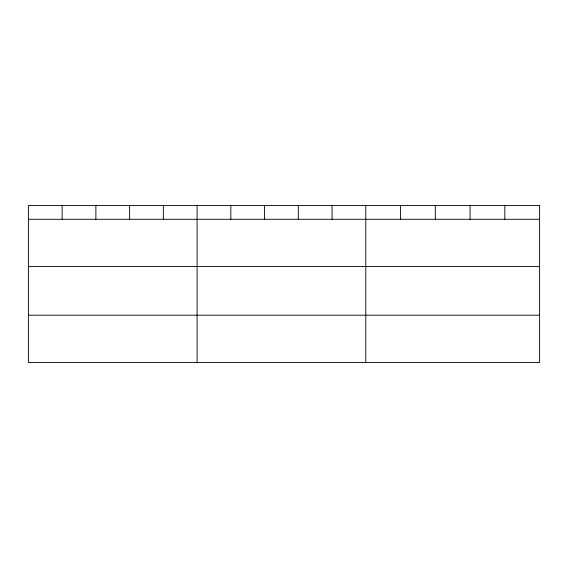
<?xml version="1.0" encoding="UTF-8"?>
<svg xmlns="http://www.w3.org/2000/svg" width="568" height="568" viewBox="0 0 568 568"><rect width="100%" height="100%" fill="white"/><g stroke="black" fill="none" stroke-linecap="round" stroke-linejoin="round"><path stroke-width="0.85" d="M28.4 219.276L539.6 219.276M28.4 266.52L539.6 266.52M28.4 315.19L539.6 315.19M504.838 205.566L504.838 219.276M470.077 205.566L470.077 219.276M435.315 205.566L435.315 219.276M400.554 205.566L400.554 219.276M365.792 205.566L365.792 362.434M332.053 205.566L332.053 219.276M298.314 205.566L298.314 219.276M264.574 205.566L264.574 219.276M230.835 205.566L230.835 219.276M197.096 205.566L197.096 362.434M163.357 205.566L163.357 219.276M129.618 205.566L129.618 219.276M95.878 205.566L95.878 219.276M62.139 205.566L62.139 219.276M539.6 205.566L28.4 205.566L28.4 362.434L539.6 362.434L539.6 205.566"/></g></svg>
